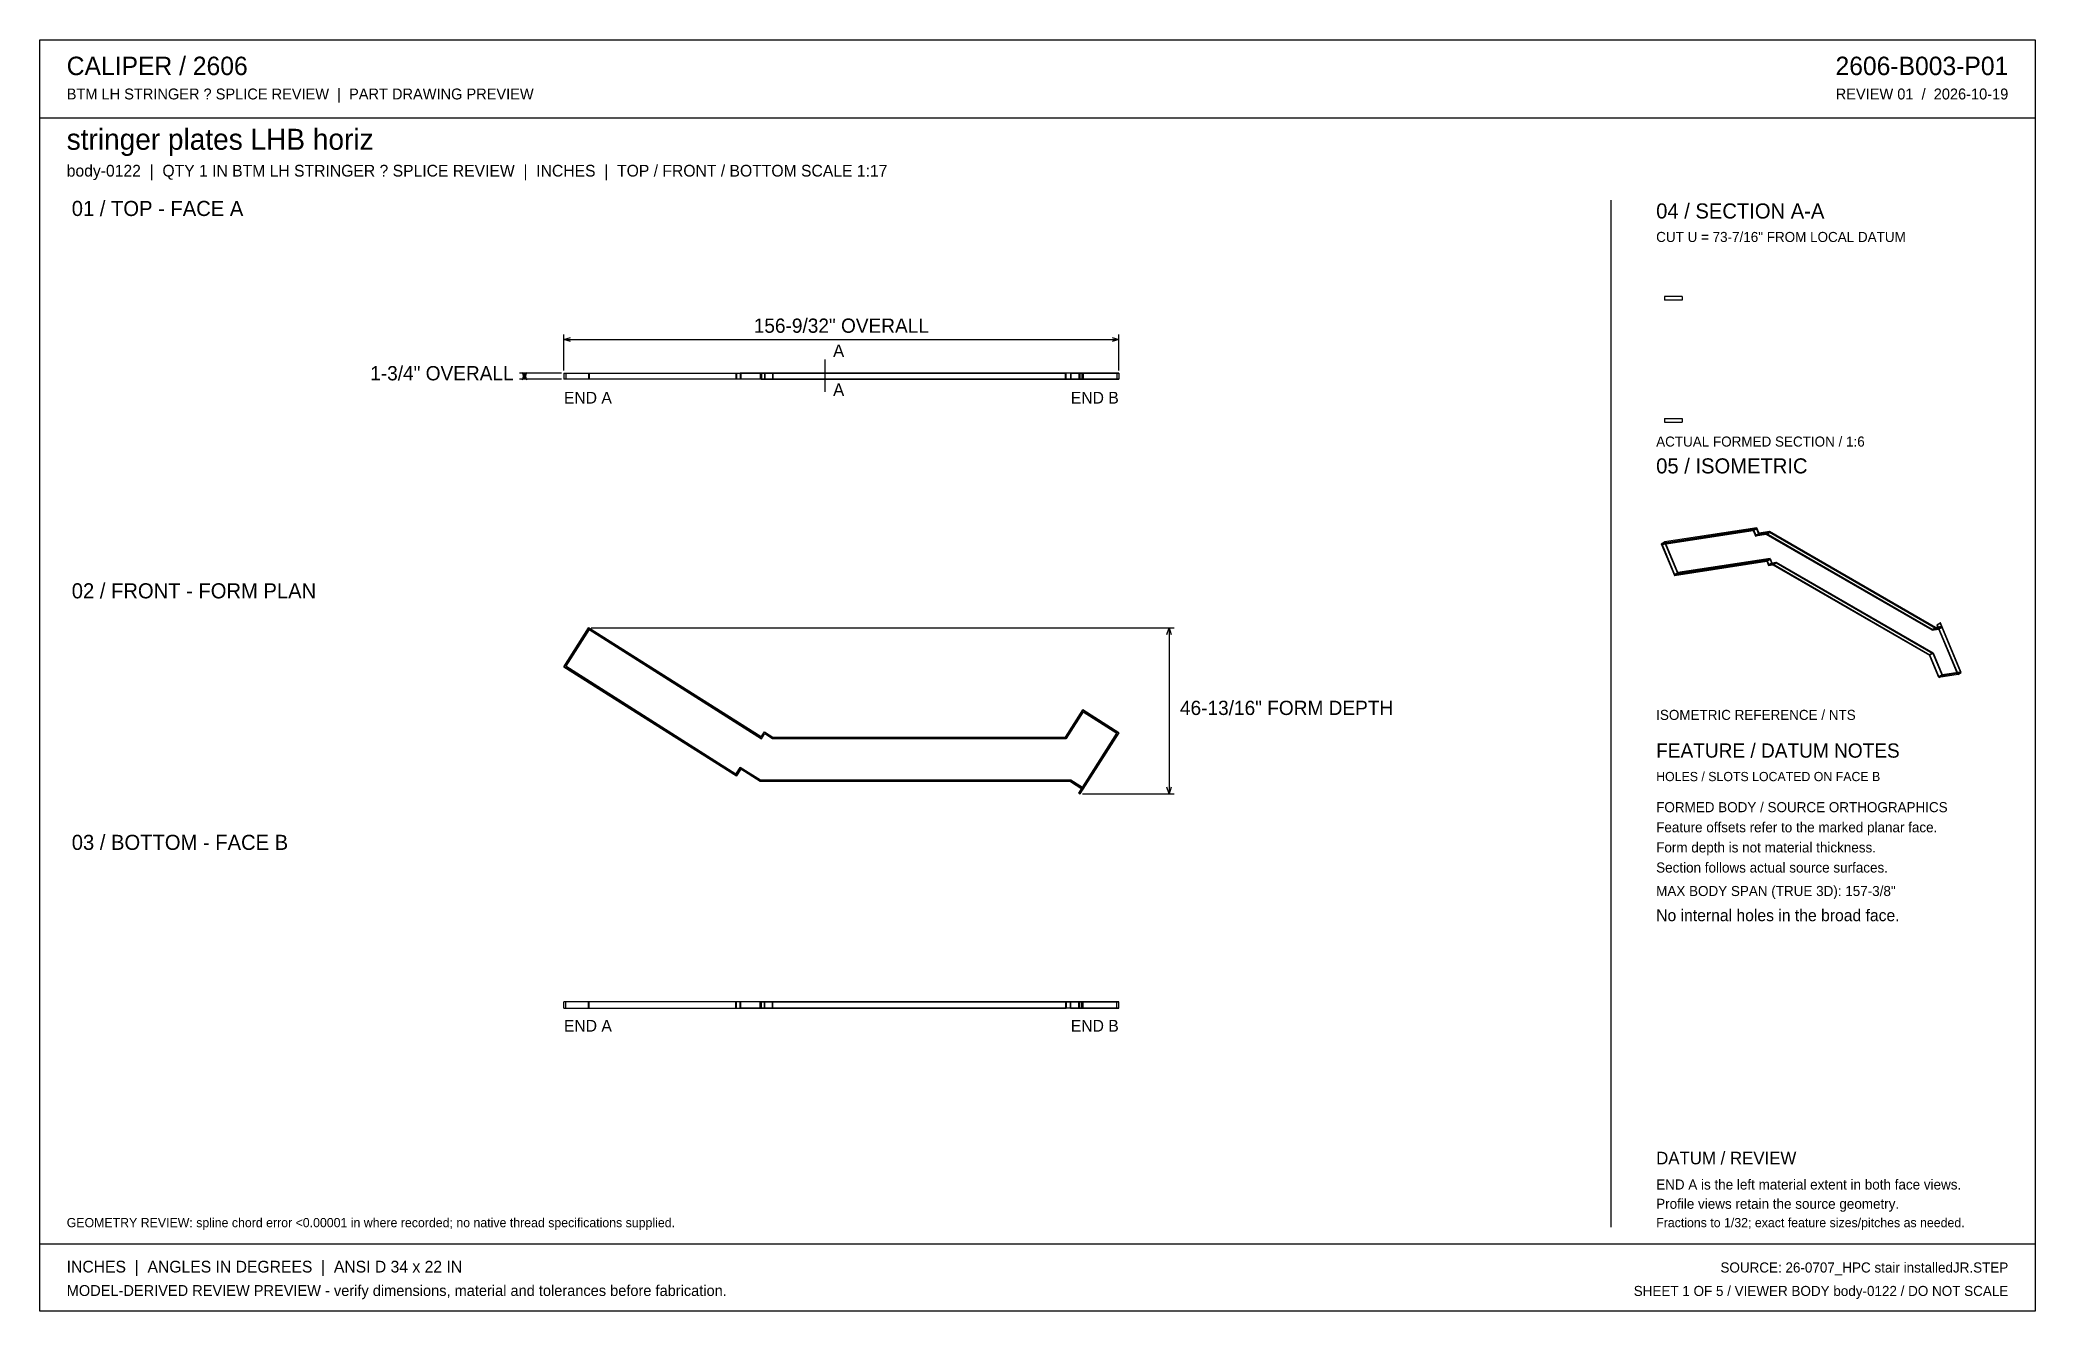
# Model space of a CAD drawing. Header units: inches. Extents: x 8 to 570, y 8 to 366.
import ezdxf
from ezdxf.enums import TextEntityAlignment as Align

# ---------------------------------------------------------------- set-up
doc = ezdxf.new("R2010")
doc.units = ezdxf.units.IN
doc.header["$MEASUREMENT"] = 0

msp = doc.modelspace()

# ---------------------------------------------------------------- linework, layer by layer
at = {"layer": 'ANNOTATION'}
for p, q in [((155.61, 272.88), (155.61, 283.03)), ((155.61, 281.61), (157.5, 282.2)), ((155.61, 281.61), (311.89, 281.61)), ((157.5, 281.02), (155.61, 281.61)), ((310, 282.2), (311.89, 281.61)), ((311.89, 281.61), (310, 281.02)), ((311.89, 272.88), (311.89, 283.03)), ((229.06, 275.94), (229.06, 266.88)), ((154.91, 272.17), (143.1, 272.17)), ((154.91, 270.42), (143.1, 270.42)), ((144.52, 270.42), (143.93, 272.31)), ((143.93, 270.28), (144.52, 272.17)), ((145.11, 272.31), (144.52, 270.42)), ((144.52, 272.17), (144.52, 270.42)), ((144.52, 272.17), (145.11, 270.28)), ((163.28, 200.46), (327.47, 200.46)), ((325.46, 198.57), (326.05, 200.46)), ((326.05, 200.46), (326.05, 153.66)), ((326.05, 200.46), (326.64, 198.57)), ((301.68, 153.66), (327.47, 153.66)), ((326.05, 153.66), (325.46, 155.55)), ((326.64, 155.55), (326.05, 153.66))]:
    msp.add_line(p, q, dxfattribs=at)
at = {"layer": 'OUTLINE'}
for p, q in [((8.03, 365.97), (569.97, 365.97)), ((8.03, 8.03), (8.03, 365.97)), ((569.97, 365.97), (569.97, 8.03)), ((8.03, 344.01), (569.97, 344.01)), ((450.5, 320.88), (450.5, 31.64)), ((465.61, 293.72), (465.61, 292.66)), ((470.57, 293.72), (465.61, 293.72)), ((470.57, 292.66), (465.61, 292.66)), ((470.57, 293.72), (470.57, 292.66)), ((155.61, 272.17), (155.61, 270.42)), ((155.61, 272.17), (204.19, 272.17)), ((155.61, 272.17), (162.57, 272.17)), ((204.19, 270.42), (155.61, 270.42)), ((162.57, 270.42), (155.61, 270.42)), ((156.13, 272.17), (162.69, 272.17)), ((156.13, 272.17), (156.13, 270.42)), ((156.13, 272.17), (204.08, 272.17)), ((204.08, 270.42), (156.13, 270.42)), ((162.69, 270.42), (156.13, 270.42)), ((162.57, 272.17), (211.15, 272.17)), ((162.57, 272.17), (162.57, 270.42)), ((211.15, 270.42), (162.57, 270.42)), ((162.69, 272.17), (211.26, 272.17)), ((162.69, 272.17), (162.69, 270.42)), ((211.26, 270.42), (162.69, 270.42)), ((204.08, 272.17), (205.28, 272.17)), ((204.08, 272.17), (204.08, 270.42)), ((205.28, 270.42), (204.08, 270.42)), ((204.19, 272.17), (204.19, 270.42)), ((204.19, 272.17), (205.4, 272.17)), ((205.4, 270.42), (204.19, 270.42)), ((205.28, 272.17), (205.28, 270.42)), ((210.96, 272.17), (205.28, 272.17)), ((210.96, 270.42), (205.28, 270.42)), ((205.4, 272.17), (205.4, 270.42)), ((210.85, 272.17), (205.4, 272.17)), ((210.85, 270.42), (205.4, 270.42)), ((298.25, 272.17), (210.85, 272.17)), ((210.85, 272.17), (210.85, 270.42)), ((298.25, 270.42), (210.85, 270.42)), ((298.36, 272.17), (210.96, 272.17)), ((210.96, 272.17), (210.96, 270.42)), ((298.36, 270.42), (210.96, 270.42)), ((211.15, 272.17), (212.08, 272.17)), ((211.15, 272.17), (211.15, 270.42)), ((211.15, 270.42), (212.08, 270.42)), ((211.26, 272.17), (212.2, 272.17)), ((211.26, 272.17), (211.26, 270.42)), ((211.26, 270.42), (212.2, 270.42)), ((212.08, 272.17), (212.08, 270.42)), ((212.08, 272.17), (214.47, 272.17)), ((212.08, 270.42), (214.47, 270.42)), ((212.2, 272.17), (212.2, 270.42)), ((212.2, 272.17), (214.36, 272.17)), ((212.2, 270.42), (214.36, 270.42)), ((214.36, 272.17), (214.36, 270.42)), ((214.36, 272.17), (297.11, 272.17)), ((214.36, 270.42), (297.11, 270.42)), ((214.47, 272.17), (214.47, 270.42)), ((214.47, 272.17), (296.9, 272.17)), ((214.47, 270.42), (296.9, 270.42)), ((296.9, 270.42), (296.9, 272.17)), ((301.75, 272.17), (296.9, 272.17)), ((296.9, 270.42), (301.75, 270.42)), ((297.11, 270.42), (297.11, 272.17)), ((301.86, 272.17), (297.11, 272.17)), ((297.11, 270.42), (301.86, 270.42)), ((298.25, 272.17), (298.25, 270.42)), ((298.25, 272.17), (301.46, 272.17)), ((301.46, 270.42), (298.25, 270.42)), ((298.36, 272.17), (301.66, 272.17)), ((298.36, 272.17), (298.36, 270.42)), ((301.66, 270.42), (298.36, 270.42)), ((300.66, 272.17), (300.97, 272.17)), ((300.66, 272.17), (300.66, 270.42)), ((300.66, 272.17), (311.37, 272.17)), ((311.37, 270.42), (300.66, 270.42)), ((300.97, 270.42), (300.66, 270.42)), ((300.97, 272.17), (300.97, 270.42)), ((300.97, 272.17), (311.89, 272.17)), ((311.89, 270.42), (300.97, 270.42)), ((301.46, 272.17), (301.66, 272.17)), ((301.46, 272.17), (301.46, 270.42)), ((301.46, 270.42), (301.66, 270.42)), ((301.66, 272.17), (301.66, 270.42)), ((301.75, 272.17), (301.75, 270.42)), ((311.89, 272.17), (301.75, 272.17)), ((301.75, 270.42), (311.89, 270.42)), ((301.86, 272.17), (301.86, 270.42)), ((311.37, 272.17), (301.86, 272.17)), ((301.86, 270.42), (311.37, 270.42)), ((311.37, 272.17), (311.37, 270.42)), ((311.89, 272.17), (311.89, 270.42)), ((465.61, 259.37), (470.57, 259.37)), ((465.61, 259.37), (465.61, 258.31)), ((470.57, 259.37), (470.57, 258.31)), ((465.61, 258.31), (470.57, 258.31)), ((464.67, 224.08), (490.65, 228.08)), ((464.94, 223.85), (490.59, 227.8)), ((491.59, 228.62), (465.6, 224.62)), ((491.53, 228.34), (465.88, 224.39)), ((490.59, 227.8), (491.53, 228.34)), ((490.59, 227.8), (491.23, 226.25)), ((490.65, 228.08), (491.59, 228.62)), ((490.65, 228.08), (491.3, 226.54)), ((491.23, 226.25), (492.17, 226.79)), ((494.27, 226.72), (491.23, 226.25)), ((491.3, 226.54), (492.23, 227.08)), ((494.21, 226.98), (491.3, 226.54)), ((492.17, 226.79), (491.53, 228.34)), ((492.23, 227.08), (491.59, 228.62)), ((495.21, 227.26), (492.17, 226.79)), ((495.15, 227.52), (492.23, 227.08)), ((494.21, 226.98), (495.15, 227.52)), ((540.96, 199.99), (494.21, 226.98)), ((494.27, 226.72), (495.21, 227.26)), ((541.02, 199.73), (494.27, 226.72)), ((541.9, 200.53), (495.15, 227.52)), ((541.96, 200.27), (495.21, 227.26)), ((464.67, 224.08), (465.6, 224.62)), ((464.67, 224.08), (468.39, 215.15)), ((464.94, 223.85), (465.88, 224.39)), ((464.94, 223.85), (468.45, 215.43)), ((469.32, 215.69), (465.6, 224.62)), ((469.39, 215.97), (465.88, 224.39)), ((468.45, 215.43), (494.43, 219.43)), ((495.31, 219.69), (469.32, 215.69)), ((495.37, 219.97), (469.39, 215.97)), ((494.37, 219.15), (495.31, 219.69)), ((494.43, 219.43), (495.37, 219.97)), ((494.43, 219.43), (494.94, 218.23)), ((495.31, 219.69), (495.81, 218.49)), ((495.37, 219.97), (495.87, 218.77)), ((468.39, 215.15), (494.37, 219.15)), ((468.39, 215.15), (469.32, 215.69)), ((468.45, 215.43), (469.39, 215.97)), ((494.37, 219.15), (494.87, 217.95)), ((494.87, 217.95), (495.81, 218.49)), ((494.87, 217.95), (496.15, 218.14)), ((494.94, 218.23), (495.87, 218.77)), ((494.94, 218.23), (496.09, 218.41)), ((495.81, 218.49), (497.09, 218.68)), ((495.87, 218.77), (497.03, 218.95)), ((496.09, 218.41), (497.03, 218.95)), ((496.09, 218.41), (540.35, 192.85)), ((496.15, 218.14), (497.09, 218.68)), ((496.15, 218.14), (540.24, 192.69)), ((497.03, 218.95), (541.29, 193.39)), ((497.09, 218.68), (541.18, 193.23)), ((162.57, 200.46), (155.61, 189.48)), ((155.61, 189.48), (162.57, 200.46)), ((156.13, 189.59), (162.69, 199.94)), ((162.69, 199.94), (156.13, 189.59)), ((162.57, 200.46), (211.15, 169.7)), ((211.15, 169.7), (162.57, 200.46)), ((211.26, 169.18), (162.69, 199.94)), ((162.69, 199.94), (211.26, 169.18)), ((540.96, 199.99), (541.9, 200.53)), ((540.96, 199.99), (542.68, 200.25)), ((541.02, 199.73), (541.96, 200.27)), ((541.02, 199.73), (542.79, 200)), ((543.62, 200.79), (541.9, 200.53)), ((543.72, 200.54), (541.96, 200.27)), ((542.25, 201.29), (543.19, 201.83)), ((542.25, 201.29), (542.42, 201.31)), ((542.25, 201.29), (547.98, 187.53)), ((542.42, 201.31), (543.36, 201.85)), ((542.42, 201.31), (548.26, 187.3)), ((542.68, 200.25), (543.62, 200.79)), ((542.68, 200.25), (542.79, 200)), ((542.79, 200), (543.72, 200.54)), ((543.36, 201.85), (543.19, 201.83)), ((548.92, 188.07), (543.19, 201.83)), ((549.19, 187.84), (543.36, 201.85)), ((543.62, 200.79), (543.72, 200.54)), ((541.18, 193.23), (540.24, 192.69)), ((542.84, 186.46), (540.24, 192.69)), ((541.29, 193.39), (540.35, 192.85)), ((542.9, 186.75), (540.35, 192.85)), ((541.18, 193.23), (543.77, 187)), ((541.29, 193.39), (543.83, 187.29)), ((204.19, 158.71), (155.61, 189.48)), ((155.61, 189.48), (204.19, 158.71)), ((204.08, 159.23), (156.13, 189.59)), ((156.13, 189.59), (204.08, 159.23)), ((548.26, 187.3), (542.84, 186.46)), ((542.84, 186.46), (543.77, 187)), ((547.98, 187.53), (542.9, 186.75)), ((542.9, 186.75), (543.83, 187.29)), ((543.77, 187), (549.19, 187.84)), ((543.83, 187.29), (548.92, 188.07)), ((547.98, 187.53), (548.92, 188.07)), ((548.26, 187.3), (549.19, 187.84)), ((296.9, 169.66), (301.75, 177.31)), ((301.75, 177.31), (296.9, 169.66)), ((297.11, 169.29), (301.86, 176.8)), ((301.86, 176.8), (297.11, 169.29)), ((311.89, 170.89), (301.75, 177.31)), ((301.75, 177.31), (311.89, 170.89)), ((301.86, 176.8), (311.37, 170.78)), ((311.37, 170.78), (301.86, 176.8)), ((211.15, 169.7), (212.08, 171.17)), ((211.15, 169.7), (212.08, 171.17)), ((211.26, 169.18), (212.2, 170.66)), ((211.26, 169.18), (212.2, 170.66)), ((212.08, 171.17), (214.47, 169.66)), ((212.08, 171.17), (214.47, 169.66)), ((212.2, 170.66), (214.36, 169.29)), ((212.2, 170.66), (214.36, 169.29)), ((214.36, 169.29), (297.11, 169.29)), ((214.36, 169.29), (297.11, 169.29)), ((214.47, 169.66), (296.9, 169.66)), ((214.47, 169.66), (296.9, 169.66)), ((311.37, 170.78), (300.66, 153.86)), ((300.66, 153.86), (311.37, 170.78)), ((311.89, 170.89), (300.97, 153.66)), ((300.97, 153.66), (311.89, 170.89)), ((204.08, 159.23), (205.28, 161.13)), ((205.28, 161.13), (204.08, 159.23)), ((204.19, 158.71), (205.4, 160.61)), ((205.4, 160.61), (204.19, 158.71)), ((210.96, 157.54), (205.28, 161.13)), ((210.96, 157.54), (205.28, 161.13)), ((210.85, 157.16), (205.4, 160.61)), ((210.85, 157.16), (205.4, 160.61)), ((298.36, 157.54), (210.96, 157.54)), ((298.36, 157.54), (210.96, 157.54)), ((298.36, 157.54), (301.66, 155.45)), ((301.66, 155.45), (298.36, 157.54)), ((298.25, 157.16), (210.85, 157.16)), ((298.25, 157.16), (210.85, 157.16)), ((298.25, 157.16), (301.46, 155.13)), ((301.46, 155.13), (298.25, 157.16)), ((300.66, 153.86), (300.97, 153.66)), ((300.97, 153.66), (300.66, 153.86)), ((301.46, 155.13), (301.66, 155.45)), ((301.46, 155.13), (301.66, 155.45)), ((204.19, 95.08), (155.61, 95.08)), ((162.57, 95.08), (155.61, 95.08)), ((155.61, 93.33), (155.61, 95.08)), ((155.61, 93.33), (204.19, 93.33)), ((155.61, 93.33), (162.57, 93.33)), ((156.13, 93.33), (156.13, 95.08)), ((204.08, 95.08), (156.13, 95.08)), ((162.69, 95.08), (156.13, 95.08)), ((156.13, 93.33), (162.69, 93.33)), ((156.13, 93.33), (204.08, 93.33)), ((162.57, 93.33), (162.57, 95.08)), ((211.15, 95.08), (162.57, 95.08)), ((162.57, 93.33), (211.15, 93.33)), ((211.26, 95.08), (162.69, 95.08)), ((162.69, 93.33), (162.69, 95.08)), ((162.69, 93.33), (211.26, 93.33)), ((205.28, 95.08), (204.08, 95.08)), ((204.08, 93.33), (204.08, 95.08)), ((204.08, 93.33), (205.28, 93.33)), ((204.19, 93.33), (204.19, 95.08)), ((205.4, 95.08), (204.19, 95.08)), ((204.19, 93.33), (205.4, 93.33)), ((210.96, 95.08), (205.28, 95.08)), ((205.28, 93.33), (205.28, 95.08)), ((210.96, 93.33), (205.28, 93.33)), ((210.85, 95.08), (205.4, 95.08)), ((205.4, 93.33), (205.4, 95.08)), ((210.85, 93.33), (205.4, 93.33)), ((298.25, 95.08), (210.85, 95.08)), ((210.85, 93.33), (210.85, 95.08)), ((298.25, 93.33), (210.85, 93.33)), ((298.36, 95.08), (210.96, 95.08)), ((210.96, 93.33), (210.96, 95.08)), ((298.36, 93.33), (210.96, 93.33)), ((211.15, 95.08), (212.08, 95.08)), ((211.15, 93.33), (211.15, 95.08)), ((211.15, 93.33), (212.08, 93.33)), ((211.26, 95.08), (212.2, 95.08)), ((211.26, 93.33), (211.26, 95.08)), ((211.26, 93.33), (212.2, 93.33)), ((212.08, 93.33), (212.08, 95.08)), ((212.08, 95.08), (214.47, 95.08)), ((212.08, 93.33), (214.47, 93.33)), ((212.2, 95.08), (214.36, 95.08)), ((212.2, 93.33), (212.2, 95.08)), ((212.2, 93.33), (214.36, 93.33)), ((214.36, 95.08), (297.11, 95.08)), ((214.36, 93.33), (214.36, 95.08)), ((214.36, 93.33), (297.11, 93.33)), ((214.47, 93.33), (214.47, 95.08)), ((214.47, 95.08), (296.9, 95.08)), ((214.47, 93.33), (296.9, 93.33)), ((296.9, 95.08), (296.9, 93.33)), ((296.9, 95.08), (301.75, 95.08)), ((301.75, 93.33), (296.9, 93.33)), ((297.11, 95.08), (297.11, 93.33)), ((297.11, 95.08), (301.86, 95.08)), ((301.86, 93.33), (297.11, 93.33)), ((298.25, 93.33), (298.25, 95.08)), ((301.46, 95.08), (298.25, 95.08)), ((298.25, 93.33), (301.46, 93.33)), ((301.66, 95.08), (298.36, 95.08)), ((298.36, 93.33), (298.36, 95.08)), ((298.36, 93.33), (301.66, 93.33)), ((311.37, 95.08), (300.66, 95.08)), ((300.66, 93.33), (300.66, 95.08)), ((300.97, 95.08), (300.66, 95.08)), ((300.66, 93.33), (300.97, 93.33)), ((300.66, 93.33), (311.37, 93.33)), ((300.97, 93.33), (300.97, 95.08)), ((311.89, 95.08), (300.97, 95.08)), ((300.97, 93.33), (311.89, 93.33)), ((301.46, 95.08), (301.66, 95.08)), ((301.46, 93.33), (301.46, 95.08)), ((301.46, 93.33), (301.66, 93.33)), ((301.66, 93.33), (301.66, 95.08)), ((301.75, 93.33), (301.75, 95.08)), ((301.75, 95.08), (311.89, 95.08)), ((311.89, 93.33), (301.75, 93.33)), ((301.86, 93.33), (301.86, 95.08)), ((301.86, 95.08), (311.37, 95.08)), ((311.37, 93.33), (301.86, 93.33)), ((311.37, 93.33), (311.37, 95.08)), ((311.89, 93.33), (311.89, 95.08)), ((8.03, 26.92), (569.97, 26.92)), ((569.97, 8.03), (8.03, 8.03))]:
    msp.add_line(p, q, dxfattribs=at)

# ---------------------------------------------------------------- texts
at = {"layer": 'ANNOTATION'}
for s, height, p in [('CALIPER / 2606', 5.1944, (15.58, 356.06)), ('BTM LH STRINGER ? SPLICE REVIEW  |  PART DRAWING PREVIEW', 3.0694, (15.58, 349.21)), ('stringer plates LHB horiz', 5.9028, (15.58, 335.04)), ('body-0122  |  QTY 1 IN BTM LH STRINGER ? SPLICE REVIEW  |  INCHES  |  TOP / FRONT / BOTTOM SCALE 1:17', 3.30556, (15.58, 327.49)), ('01 / TOP - FACE A', 4.25, (17, 316.39)), ('04 / SECTION A-A', 4.25, (463.25, 315.68)), ('CUT U = 73-7/16" FROM LOCAL DATUM', 2.8333, (463.25, 309.07)), ('A', 3.54, (231.42, 276.65)), ('END A', 3.306, (155.61, 263.57)), ('A', 3.54, (231.42, 265.69)), ('ACTUAL FORMED SECTION / 1:6', 2.8333, (463.25, 251.46)), ('05 / ISOMETRIC', 4.25, (463.25, 243.9)), ('02 / FRONT - FORM PLAN', 4.25, (17, 208.72)), ('46-13/16" FORM DEPTH', 4.0139, (329.12, 175.88)), ('ISOMETRIC REFERENCE / NTS', 2.8333, (463.25, 174.49)), ('FEATURE / DATUM NOTES', 4.0139, (463.25, 163.86)), ('HOLES / SLOTS LOCATED ON FACE B', 2.5972, (463.25, 157.25)), ('FORMED BODY / SOURCE ORTHOGRAPHICS', 2.8333, (463.25, 148.51)), ('03 / BOTTOM - FACE B', 4.25, (17, 137.89)), ('Feature offsets refer to the marked planar face.', 2.8333, (463.25, 142.85)), ('Form depth is not material thickness.', 2.8333, (463.25, 137.18)), ('Section follows actual source surfaces.', 2.8333, (463.25, 131.51)), ('MAX BODY SPAN (TRUE 3D): 157-3/8"', 2.8333, (463.25, 124.9)), ('No internal holes in the broad face.', 3.3056, (463.25, 117.82)), ('END A', 3.306, (155.61, 86.72)), ('DATUM / REVIEW', 3.5417, (463.25, 49.35)), ('END A is the left material extent in both face views.', 2.8333, (463.25, 42.26)), ('Profile views retain the source geometry.', 2.8333, (463.25, 36.83)), ('GEOMETRY REVIEW: spline chord error <0.00001 in where recorded; no native thread specifications supplied.', 2.59722, (15.58, 31.64)), ('Fractions to 1/32; exact feature sizes/pitches as needed.', 2.5972, (463.25, 31.64)), ('INCHES  |  ANGLES IN DEGREES  |  ANSI D 34 x 22 IN', 3.3056, (15.58, 18.89)), ('MODEL-DERIVED REVIEW PREVIEW - verify dimensions, material and tolerances before fabrication.', 3.0694, (15.58, 12.28))]:
    msp.add_text(s, height=height, dxfattribs=at).set_placement(p)
for s, height, p in [('2606-B003-P01', 5.1944, (562.42, 356.06)), ('REVIEW 01  /  2026-10-19', 3.0694, (562.42, 349.21)), ('1-3/4" OVERALL', 4.0139, (141.45, 270.11)), ('END B', 3.306, (311.89, 263.57)), ('END B', 3.306, (311.89, 86.72)), ('SOURCE: 26-0707_HPC stair installedJR.STEP', 2.8333, (562.42, 18.89)), ('SHEET 1 OF 5 / VIEWER BODY body-0122 / DO NOT SCALE', 2.8333, (562.42, 12.28))]:
    msp.add_text(s, height=height, dxfattribs=at).set_placement(p, align=Align.RIGHT)
msp.add_text('156-9/32" OVERALL', height=4.0139, dxfattribs=at).set_placement((233.75, 283.5), align=Align.CENTER)

doc.saveas('drawing.dxf')
